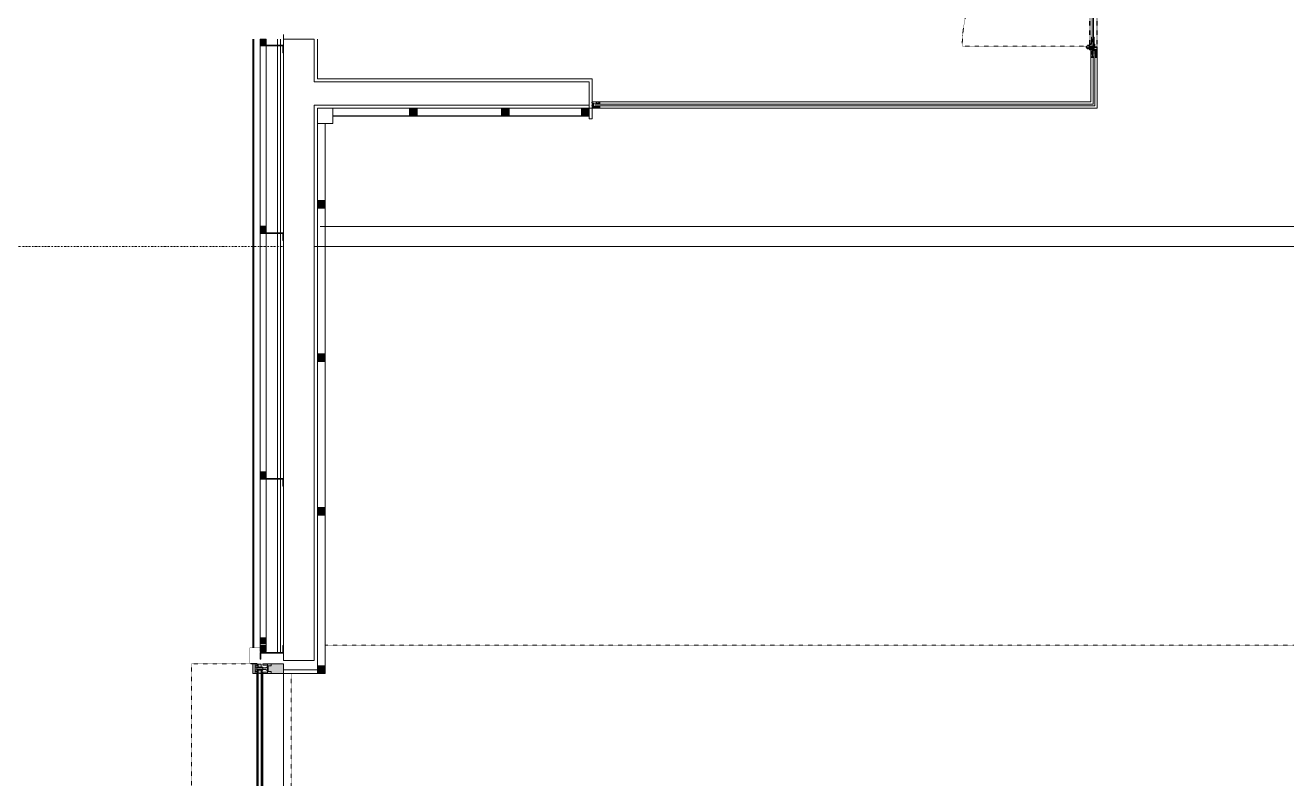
# Model space of a CAD drawing. Extents: x -2749 to 11890, y 0 to 8245.
# Drawn here: x 1597 to 2418, y 2234 to 2725 of the extents above; entities that cross this region are included whole.
import ezdxf

# ---------------------------------------------------------------- set-up
doc = ezdxf.new("R2010")
doc.units = 0
doc.header["$MEASUREMENT"] = 0
doc.linetypes.add('DASHDOT', pattern=[1, 0.5, -0.25, 0, -0.25])
doc.linetypes.add('DOT2', pattern=[0.125, 0, -0.125])
doc.layers.get('0').update_dxf_attribs({"color": 9, "lineweight": 9})
for name, color, linetype, lineweight in [('00', 9, 'Continuous', 9), ('03S', 255, 'Continuous', 9), ('06C', 9, 'Continuous', 9), ('06D', 9, 'Continuous', 9), ('07K', 8, 'Continuous', 9), ('10', 9, 'Continuous', 9), ('11', 9, 'Continuous', 9), ('14', 9, 'Continuous', 9), ('15', 9, 'Continuous', 9), ('20', 9, 'DOT2', 9), ('24', 9, 'DASHDOT', 9), ('33', 9, 'BATTING', 9)]:
    doc.layers.add(name, color=color, linetype=linetype, lineweight=lineweight)
doc.linetypes.add('BATTING', pattern='A,0.0001,-0.1,[134,ltypeshp.shx,S=0.1,R=0,X=-0.1,Y=0],-0.2,[134,ltypeshp.shx,S=0.1,R=180,X=0.1,Y=0],-0.1', length=0.4001)
pattern_1 = [(45, (2570.65514, 4846.53629), (0.0883883476, -0.0883883476), []), (315, (2570.65514, 4846.53629), (-0.0883883476, -0.0883883476), [])]
pattern_2 = [(225, (-443.83561, -5283.68798), (-0.0883883476, 0.0883883476), []), (135, (-443.83561, -5283.68798), (0.0883883476, 0.0883883476), [])]

# ---------------------------------------------------------------- blocks, each defined once
blk = doc.blocks.new('p-dog-profil_kapali')
at = {"layer": '03S'}
h = blk.add_hatch(color=256, dxfattribs=at)
h.dxf.hatch_style = 1
h.paths.add_polyline_path([(-3.25, 0), (3.25, 0), (3.25, -13.5), (2.25, -13.5), (2.25, -10.5), (1.5, -10.5), (0.5, -11.5), (0.5, -13.5), (1, -13.5), (1, -14.5), (3, -14.5), (3, -16.5), (1, -16.5), (1, -18.5), (1.75, -18.5), (1.75, -17.5), (3.25, -17.5), (3.25, -20), (-3.25, -20), (-3.25, -17.5), (-1.75, -17.5), (-1.75, -18.5), (-1, -18.5), (-1, -16.5), (-3, -16.5), (-3, -14.5), (-1, -14.5), (-1, -13.5), (-0.5, -13.5), (-0.5, -11.5), (-1.5, -10.5), (-2.25, -10.5), (-2.25, -13.5), (-3.25, -13.5)])
for p in [(3, -15.17), (3, -15.83)]:
    blk.add_point(p)
at = {"layer": '10'}
for points in [[(3.25, -10.5), (-3.25, -10.5), (-3.25, 0), (3.25, 0)], [(-1, -13.5), (1, -13.5), (1, -18.5), (-1, -18.5)], [(3.25, -20), (-3.25, -20), (-3.25, -18.5), (3.25, -18.5)]]:
    blk.add_lwpolyline(points, close=True, dxfattribs=at)
for points in [[(-3.25, -8), (-3.25, -8), (-1.75, -8), (-1.75, -10.5)], [(3.25, -8), (3.25, -8), (1.75, -8), (1.75, -10.5)], [(-3.25, -10.5), (-2.25, -10.5), (-2.25, -13.5), (-3.25, -13.5)], [(-3.25, -10.5), (-3.25, -10.5), (3.25, -10.5)], [(-3.25, -13.5), (-3.25, -10.5)], [(-1, -14.5), (-1, -14.5), (-3, -14.5), (-3, -16.5), (-1, -16.5)], [(1.75, -10), (-1.75, -10)], [(-0.5, -17.5), (-0.5, -17.5), (-0.5, -11.5), (-1.5, -10.5), (-1.5, -10.5)], [(1.5, -10.5), (1.5, -10.5), (0.5, -11.5), (0.5, -17.5)], [(1, -14.5), (1, -14.5), (3, -14.5), (3, -16.5), (1, -16.5)], [(3.25, -10.5), (2.25, -10.5), (2.25, -13.5), (3.25, -13.5), (3.25, -10.5)], [(-3.25, -18.5), (-3.25, -17.5), (-1.75, -17.5), (-1.75, -18.5)], [(1, -18.5), (1, -17.5), (-1, -17.5), (-1, -18.5)], [(1.75, -18.5), (1.75, -17.5), (3.25, -17.5), (3.25, -18.5)]]:
    blk.add_lwpolyline(points, dxfattribs=at)
blk = doc.blocks.new('p-cph_cam_dyn1806')
at = {"layer": '06C'}
blk.add_lwpolyline([(-119.75, 0), (1777, 0)], dxfattribs=at)
at = {"layer": '15'}
for points in [[(-122, -14), (1791.5, -14)], [(-120, -14.5), (1791.5, -14.5)], [(-119.75, -13.5), (1791.5, -13.5)], [(-122, -17), (1794, -17)], [(-120, -16.5), (1793.5, -16.5)], [(-119.75, -17.5), (1794.5, -17.5)]]:
    blk.add_lwpolyline(points, dxfattribs=at)
blk.add_blockref('p-dog-profil_kapali', (-123, 0))
blk = doc.blocks.new('p-s-profil')
at = {"layer": '10'}
blk.add_lwpolyline([(9, 15.3), (4.6, 15.3), (4.6, 0.4), (0, 0.4), (0, 0), (5, 0), (5, 14.9), (9, 14.9), (9, 15.3)], dxfattribs=at)
blk.add_lwpolyline([(9, 15.3), (4.6, 15.3), (4.6, 0.4), (0, 0.4), (0, 0), (5, 0), (5, 14.9), (9, 14.9), (9, 15.3)], dxfattribs=at)
blk = doc.blocks.new('p-kutu_profil_40x40')
h = blk.add_hatch(color=256)
h.dxf.hatch_style = 1
h.paths.add_polyline_path([(0, 0), (4, 0), (4, 4), (0, 4)])
h = blk.add_hatch(color=255)
h.dxf.hatch_style = 1
h.paths.add_polyline_path([(0, 0), (4, 0), (4, 4), (0, 4)])
blk.add_lwpolyline([(0, 0), (4, 0), (4, 4), (0, 4)], close=True)
at = {"layer": '10'}
for points in [[(0, 4), (4, 4), (4, 0), (0, 0)], [(0, 4), (4, 4), (4, 0), (0, 0)], [(0, 0), (4, 0), (4, 4), (0, 4)], [(0.3, 3.7), (3.7, 3.7), (3.7, 0.3), (0.3, 0.3)], [(0.3, 3.7), (3.7, 3.7), (3.7, 0.3), (0.3, 0.3)]]:
    blk.add_lwpolyline(points, close=True, dxfattribs=at)
blk = doc.blocks.new('prf-10x10')
h = blk.add_hatch(color=255)
h.dxf.hatch_style = 1
h.paths.add_polyline_path([(-5, -5), (5, -5), (5, 5), (-5, 5)])
at = {"layer": '10'}
blk.add_lwpolyline([(-5, -5), (5, -5), (5, 5), (-5, 5)], close=True, dxfattribs=at)
blk = doc.blocks.new('g-kapı kolu-p')
for points in [[(-5, 0.5), (5, 0.5), (5, 1.5), (-5, 1.5)], [(-2.65, 1.5), (2.65, 1.5), (2.65, 2.41), (-2.65, 2.41)], [(-5, -1.5), (5, -1.5), (5, -0.5), (-5, -0.5)], [(-2.65, -1.5), (2.65, -1.5), (2.65, -2.41), (-2.65, -2.41)]]:
    blk.add_lwpolyline(points, close=True)
for points in [[(11.85, 8.21), (-0.95, 8.21), (-0.95, 2.41), (0.95, 2.41), (0.95, 6.31), (11.85, 6.31), (11.85, 8.21)], [(11.85, -8.21), (-0.95, -8.21), (-0.95, -2.41), (0.95, -2.41), (0.95, -6.31), (11.85, -6.31), (11.85, -8.21)]]:
    blk.add_lwpolyline(points)
blk = doc.blocks.new('k-cambölme-kapı-p')
at = {"layer": '10'}
h = blk.add_hatch(dxfattribs=at)
h.set_pattern_fill('NET', color=256, angle=135, style=0)
h.set_pattern_definition([(135, (3753.7029, 560.85184), (-0.0883883476, -0.0883883476), []), (225, (3753.7029, 560.85184), (0.0883883476, -0.0883883476), [])])
h.paths.add_polyline_path([(2.08, -0.06), (2.08, 0.02), (2.07, 0.04), (2.05, 0.07), (2.01, 0.09), (1.98, 0.1), (1.97, 0.1), (1.97, -0.29), (1.94, -0.29), (1.94, -0.43), (1.88, -0.49), (1.67, -0.49), (1.82, -0.29), (1.73, -0.29), (1.53, -0.5), (1.44, -0.5), (1.62, -0.32), (1.62, -0.29), (1.51, -0.29), (1.34, -0.42), (1.32, -0.44), (1.3, -0.48), (1.29, -0.51), (1.26, -0.57), (1.26, -0.31), (1.32, -0.29), (1.23, -0.29), (1.23, -0.53), (1.23, -0.59), (1.24, -0.62), (1.26, -0.64), (3.47, -0.64), (3.47, -0.58), (3.38, -0.35), (3.38, -0.3), (3.42, -0.25), (3.42, -0.2), (3.38, -0.16), (2.73, -0.16), (2.74, -0.2), (2.91, -0.2, -1), (2.91, -0.25)])
h.paths.add_polyline_path([(2.05, -0.18), (2.05, -0.21), (2.08, -0.23), (2.11, -0.24), (2.15, -0.25), (2.95, -0.27), (2.92, -0.29), (2.55, -0.29), (2.54, -0.31), (2.52, -0.33), (2.5, -0.34), (2.48, -0.34), (2.46, -0.34), (2.44, -0.32), (2.42, -0.3), (2.08, -0.3), (1.99, -0.11), (1.99, -0.07), (2.05, -0.07)], flags=16)
h.paths.add_polyline_path([(2.41, -0.34), (2.51, -0.5), (2.08, -0.5), (2.08, -0.34)], flags=16)
h.paths.add_polyline_path([(2.55, -0.33), (2.89, -0.33), (2.94, -0.33), (3.28, -0.34, 0.166992), (3.34, -0.55), (2.72, -0.55), (2.55, -0.36)], flags=16)
h.paths.add_polyline_path([(3.02, -0.22), (3.02, -0.2), (3.33, -0.2, 0.10606), (3.29, -0.33), (3.01, -0.27)], flags=16)
h = blk.add_hatch(dxfattribs=at)
h.set_pattern_fill('NET', color=256, angle=135, style=0)
h.set_pattern_definition([(45, (474.94443, 2280.71206), (0.0883883476, -0.0883883476), []), (315, (474.94443, 2280.71206), (-0.0883883476, -0.0883883476), [])])
h.paths.add_polyline_path([(87.27, -0.16), (87.26, -0.2), (87.09, -0.2, 1), (87.09, -0.25), (87.92, -0.25), (87.92, -0.01), (87.93, 0.03), (87.96, 0.05), (88, 0.07), (88.03, 0.07), (88.03, -0.29), (88.06, -0.29), (88.06, -0.43), (88.12, -0.49), (88.33, -0.49), (88.18, -0.29), (88.27, -0.29), (88.47, -0.5), (88.56, -0.5), (88.38, -0.32), (88.38, -0.29), (88.49, -0.29), (88.66, -0.42), (88.68, -0.44), (88.7, -0.48), (88.71, -0.51), (88.74, -0.57), (88.74, -0.31), (88.68, -0.29), (88.77, -0.29), (88.77, -0.53), (88.77, -0.59), (88.76, -0.62), (88.74, -0.64), (86.53, -0.64), (86.53, -0.58), (86.62, -0.35), (86.62, -0.3), (86.58, -0.25), (86.58, -0.2), (86.62, -0.16)])
h.paths.add_polyline_path([(87.28, -0.55), (87.45, -0.36), (87.45, -0.33), (87.11, -0.33), (87.06, -0.33), (87.03, -0.31), (86.99, -0.27), (86.98, -0.22), (86.98, -0.2), (86.67, -0.2, -0.292264), (86.66, -0.55)], flags=16)
h.paths.add_polyline_path([(87.48, -0.51), (87.59, -0.51), (87.53, -0.43)], flags=16)
h.paths.add_polyline_path([(87.56, -0.4), (87.69, -0.5), (87.92, -0.5), (87.92, -0.34), (87.59, -0.34)], flags=16)
h.paths.add_polyline_path([(87.62, -0.53), (87.71, -0.62), (87.71, -0.53)], flags=16)
for points in [[(1.97, -0.29), (1.97, 2.13), (2.05, 2.13), (2.05, 2.28, 0.414214), (1.89, 2.44), (0.08, 2.44, 0.414214), (0, 2.36), (0, -2.36, 0.414214), (0.08, -2.44), (2.05, -2.44), (2.05, -2.25), (2.05, -2.23), (2.05, -2.23), (2.05, -2.23), (2.05, -2.23), (2.05, -2.23), (2.05, -0.89)], [(88.03, -0.29), (88.03, 2.13), (87.95, 2.13), (87.95, 2.28, -0.414214), (88.11, 2.44), (89.92, 2.44, -0.414214), (90, 2.36), (90, -2.36, -0.414214), (89.92, -2.44), (87.95, -2.44), (87.95, -2.25), (87.95, -2.23), (87.95, -2.23), (87.95, -2.23), (87.95, -2.23), (87.95, -2.23), (87.95, -0.89)], [(1.51, -0.29), (1.34, -0.42), (1.32, -0.44), (1.3, -0.48), (1.29, -0.51), (1.26, -0.57), (1.26, -0.31), (1.32, -0.29), (1.23, -0.29), (1.23, -0.53), (1.23, -0.59), (1.24, -0.62), (1.26, -0.64), (3.47, -0.64), (3.47, -0.58), (3.38, -0.35), (3.38, -0.3), (3.42, -0.25), (3.42, -0.2), (3.38, -0.16), (2.73, -0.16), (2.74, -0.2), (2.91, -0.2, -1), (2.91, -0.25, -1)], [(88.49, -0.29), (88.66, -0.42), (88.68, -0.44), (88.7, -0.48), (88.71, -0.51), (88.74, -0.57), (88.74, -0.31), (88.68, -0.29), (88.77, -0.29), (88.77, -0.53), (88.77, -0.59), (88.76, -0.62), (88.74, -0.64), (86.53, -0.64), (86.53, -0.58), (86.62, -0.35), (86.62, -0.3), (86.58, -0.25), (86.58, -0.2), (86.62, -0.16), (87.27, -0.16), (87.26, -0.2), (87.09, -0.2, 1), (87.09, -0.25, 1)], [(86.66, -0.55), (87.28, -0.55), (87.45, -0.36), (87.45, -0.33), (87.11, -0.33), (87.06, -0.33), (87.03, -0.31), (86.99, -0.27), (86.98, -0.22), (86.98, -0.2), (86.67, -0.2, 1)]]:
    blk.add_lwpolyline(points, format="xyb", dxfattribs=at)
for points in [[(1.82, 2.27), (0.16, 2.27), (0.16, 2.03), (0.38, 2.03), (0.38, 1.92), (0.22, 1.92), (0.22, 1.16), (0.35, 1.16), (0.35, -0.41), (0.22, -0.41), (0.22, -1.23), (0.36, -1.23), (0.36, -1.38), (0.16, -1.38), (0.16, -2.24), (1.82, -2.24), (1.82, -1.72), (1.62, -1.72), (1.62, -1.58), (1.82, -1.58), (1.82, -1.37), (1.61, -1.37), (1.61, -1.24), (1.74, -1.24), (1.74, -0.85), (1.06, -0.85), (1.06, -0.13), (1.5, -0.13), (1.5, 1.92), (1.57, 2.03), (1.82, 2.03), (1.82, 2.27)], [(0.69, 3.63), (0.69, 2.44)], [(0.69, 2.27), (0.69, -0.24), (1.06, -0.24)], [(1.06, 2.44), (1.06, 2.86)], [(1.06, -0.13), (1.06, 2.27)], [(1.5, 1.92), (1.06, 1.92)], [(1.17, 1.92), (1.17, -0.13)], [(2.91, -0.25), (2.08, -0.06), (2.08, 0.02), (2.07, 0.04), (2.05, 0.07), (2.01, 0.09), (1.98, 0.1), (1.97, 0.1)], [(3.84, 0.88), (2.63, 3.22)], [(4.07, 1.27), (2.67, 3.99)], [(8.14, 0.88), (8.14, 1.27), (4.07, 1.27)], [(5.3, 0.88), (5.3, -0.16)], [(5.5, 1.27), (5.77, 0.97), (5.77, 0.88)], [(5.59, 0.88), (5.59, -0.16)], [(6.76, 1.27), (6.49, 0.97), (6.49, 0.88)], [(6.67, 0.88), (6.67, -0.16)], [(6.96, 0.88), (6.96, -0.16)], [(87.09, -0.25), (87.92, -0.25), (87.92, -0.01), (87.93, 0.03), (87.96, 0.05), (88, 0.07), (88.03, 0.07)], [(88.18, 2.27), (89.84, 2.27), (89.84, 2.03), (89.62, 2.03), (89.62, 1.92), (89.78, 1.92), (89.78, 1.16), (89.65, 1.16), (89.65, -0.41), (89.78, -0.41), (89.78, -1.23), (89.64, -1.23), (89.64, -1.38), (89.84, -1.38), (89.84, -2.24), (88.18, -2.24), (88.18, -1.72), (88.38, -1.72), (88.38, -1.58), (88.18, -1.58), (88.18, -1.37), (88.39, -1.37), (88.39, -1.24), (88.26, -1.24), (88.26, -0.85), (88.94, -0.85), (88.94, -0.13), (88.5, -0.13), (88.5, 1.92), (88.43, 2.03), (88.18, 2.03), (88.18, 2.27)], [(2.05, -0.89), (3.59, -0.89), (3.59, -0.64), (1.23, -0.64), (1.23, -0.29), (1.97, -0.29)], [(1.62, -0.29), (1.62, -0.32), (1.44, -0.5), (1.53, -0.5), (1.73, -0.29)], [(1.82, -0.29), (1.67, -0.49), (1.88, -0.49), (1.94, -0.43), (1.94, -0.29)], [(3.34, -0.55), (2.72, -0.55), (2.55, -0.36), (2.55, -0.33), (2.89, -0.33), (2.94, -0.33)], [(3.28, -0.34), (3.28, -0.34), (2.94, -0.33)], [(3.01, -0.27), (3.02, -0.22), (3.02, -0.2), (3.33, -0.2)], [(3.01, -0.27), (3.29, -0.33), (3.29, -0.33)], [(4.06, -0.16), (4.06, -0.55), (8.14, -0.55)], [(8.14, -0.55), (8.14, -0.16)], [(87.95, -0.89), (86.41, -0.89), (86.41, -0.64), (88.77, -0.64), (88.77, -0.29), (88.03, -0.29)], [(87.59, -0.51), (87.53, -0.43), (87.48, -0.51), (87.59, -0.51)], [(88.18, -0.29), (88.33, -0.49), (88.12, -0.49), (88.06, -0.43), (88.06, -0.29)], [(88.38, -0.29), (88.38, -0.32), (88.56, -0.5), (88.47, -0.5), (88.27, -0.29)]]:
    blk.add_lwpolyline(points, dxfattribs=at)
at = {"layer": '10', "linetype": 'DASHDOT', "ltscale": 0.05}
for points in [[(3.22, 3.63), (0.2, 3.63)], [(1.71, 2.14), (1.71, 4.9)], [(6.13, 1.44), (6.13, -0.55)]]:
    blk.add_lwpolyline(points, dxfattribs=at)
at = {"layer": '10'}
for points in [[(1.99, -0.07), (2.05, -0.07), (2.05, -0.18), (2.05, -0.21), (2.08, -0.23), (2.11, -0.24), (2.15, -0.25), (2.95, -0.27), (2.92, -0.29), (2.55, -0.29), (2.54, -0.31), (2.52, -0.33), (2.5, -0.34), (2.48, -0.34), (2.46, -0.34), (2.44, -0.32), (2.42, -0.3), (2.08, -0.3), (1.99, -0.11)], [(2.08, -0.5), (2.08, -0.34), (2.41, -0.34), (2.51, -0.5), (2.51, -0.5)], [(87.92, -0.5), (87.92, -0.34), (87.59, -0.34), (87.56, -0.4), (87.69, -0.5)], [(87.62, -0.53), (87.71, -0.53), (87.71, -0.62)]]:
    blk.add_lwpolyline(points, close=True, dxfattribs=at)
blk.add_circle((1.71, 3.65), 1.02, dxfattribs=at)
for centre, start, end in [((3.6, -0.37), 176.14303, 214.06492), ((3.6, -0.37), 148.89788, 173.11441), ((86.4, -0.37), 325.93508, 31.10212)]:
    blk.add_arc(centre, 0.322, start, end, dxfattribs=at)
at = {"layer": '15', "linetype": 'DOT2'}
blk.add_lwpolyline([(2.48, 0.36), (2.48, 85.36)], dxfattribs=at)
at = {"layer": '15'}
blk.add_lwpolyline([(2.58, 0.88), (87.42, 0.88), (87.52, 0.78), (87.52, -0.05), (87.42, -0.16), (2.58, -0.16), (2.58, -0.16), (2.48, -0.05), (2.48, 0.78), (2.58, 0.88)], dxfattribs=at)
at = {"layer": '15', "linetype": 'DOT2'}
blk.add_arc((2.48, 0.36), 85.04, 0, 90, dxfattribs=at)
at = {"layer": '20'}
for p, q in [((87.95, 2.43), (2.05, 2.43)), ((87.95, 2.13), (2.05, 2.13)), ((87.95, -2.23), (2.05, -2.23)), ((87.95, -2.44), (2.05, -2.44))]:
    blk.add_line(p, q, dxfattribs=at)
at = {"layer": '06C', "xscale": -1}
blk.add_blockref('g-kapı kolu-p', (79.64, 0.38), dxfattribs=at)
blk = doc.blocks.new('AKS')
at = {"layer": '24', "ltscale": 2}
blk.add_lwpolyline([(1062.53, 2565.87), (1745.06, 2565.87)], dxfattribs=at)

msp = doc.modelspace()

# ---------------------------------------------------------------- hatches: boundary and pattern name
at = {"layer": '10'}
h = msp.add_hatch(dxfattribs=at)
h.set_pattern_fill('NET', color=256, angle=315, style=0)
h.set_pattern_definition(pattern_2)
h.paths.add_polyline_path([(2292.07, 2704.39), (2292.07, 2704.33), (2291.96, 2704.3), (2291.91, 2704.3), (2291.91, 2704.32), (2291.79, 2704.32), (2291.79, 2704.03), (2291.91, 2704.03), (2291.91, 2704.07), (2292.07, 2704.02), (2292.06, 2703.94), (2292.43, 2703.76), (2292.43, 2703.87), (2292.39, 2703.87), (2292.2, 2704.03, 0.2599), (2292.43, 2704.11), (2292.43, 2704.36, 0.382682)])
h.paths.add_polyline_path([(2292.19, 2704.15), (2292.19, 2704.34, -2.16717)], flags=16)
h = msp.add_hatch(dxfattribs=at)
h.set_pattern_fill('NET', color=256, angle=315, style=0)
h.set_pattern_definition([(225, (-468.61521, -5289.45106), (-0.0883883476, 0.0883883476), []), (135, (-468.61521, -5289.45106), (0.0883883476, 0.0883883476), [])])
h.paths.add_polyline_path([(2291.86, 2709.01), (2292.93, 2709.01), (2292.93, 2708.83), (2291.86, 2708.83)])
h = msp.add_hatch(dxfattribs=at)
h.set_pattern_fill('NET', color=256, angle=315, style=0)
h.set_pattern_definition([(225, (-447.56281, -5291.9071), (-0.0883883476, 0.0883883476), []), (135, (-447.56281, -5291.9071), (0.0883883476, 0.0883883476), [])])
h.paths.add_polyline_path([(2292.12, 2705.56), (2292.43, 2705.56), (2292.43, 2704.52), (2292.12, 2704.52)])
h = msp.add_hatch(dxfattribs=at)
h.set_pattern_fill('NET', color=256, angle=315, style=0)
h.set_pattern_definition([(225, (-447.56281, -5285.39796), (-0.0883883476, 0.0883883476), []), (135, (-447.56281, -5285.39796), (0.0883883476, 0.0883883476), [])])
h.paths.add_polyline_path([(2293.47, 2705.56), (2293.76, 2705.56), (2293.76, 2704.52), (2293.47, 2704.52)])
h = msp.add_hatch(dxfattribs=at)
h.set_pattern_fill('NET', color=256, angle=315, style=0)
h.set_pattern_definition(pattern_2)
h.paths.add_polyline_path([(2293.83, 2704.39), (2293.83, 2704.33), (2293.94, 2704.3), (2293.99, 2704.3), (2293.99, 2704.32), (2294.11, 2704.32), (2294.11, 2704.03), (2293.99, 2704.03), (2293.99, 2704.07), (2293.83, 2704.02), (2293.84, 2703.94), (2293.47, 2703.76), (2293.47, 2703.87), (2293.51, 2703.87), (2293.71, 2704.03, -0.2599), (2293.47, 2704.11), (2293.47, 2704.36, -0.382682)])
h.paths.add_polyline_path([(2293.71, 2704.15), (2293.71, 2704.34, 2.16717)], flags=16)
h = msp.add_hatch(dxfattribs=at)
h.set_pattern_fill('NET', color=256, angle=495, style=0)
h.set_pattern_definition([(45, (2574.38233, 4854.75541), (0.0883883476, -0.0883883476), []), (315, (2574.38233, 4854.75541), (-0.0883883476, -0.0883883476), [])])
h.paths.add_polyline_path([(1969.38, 2673.78), (1969.38, 2673.47), (1970.42, 2673.47), (1970.42, 2673.78)])
h = msp.add_hatch(dxfattribs=at)
h.set_pattern_fill('NET', color=256, angle=495, style=0)
h.set_pattern_definition([(45, (2574.38233, 4848.24627), (0.0883883476, -0.0883883476), []), (315, (2574.38233, 4848.24627), (-0.0883883476, -0.0883883476), [])])
h.paths.add_polyline_path([(1969.38, 2672.43), (1969.38, 2672.14), (1970.42, 2672.14), (1970.42, 2672.43)])
h = msp.add_hatch(dxfattribs=at)
h.set_pattern_fill('NET', color=256, angle=495, style=0)
h.set_pattern_definition(pattern_1)
h.paths.add_polyline_path([(1970.55, 2673.83), (1970.61, 2673.83), (1970.65, 2673.94), (1970.65, 2673.98), (1970.62, 2673.98), (1970.62, 2674.11), (1970.91, 2674.11), (1970.91, 2673.98), (1970.88, 2673.98), (1970.92, 2673.83), (1971.01, 2673.84), (1971.18, 2673.47), (1971.07, 2673.47), (1971.07, 2673.51), (1970.91, 2673.7, -0.2599), (1970.83, 2673.47), (1970.59, 2673.47, -0.382682)])
h.paths.add_polyline_path([(1970.79, 2673.71), (1970.6, 2673.71, 2.16717)], flags=16)
h = msp.add_hatch(dxfattribs=at)
h.set_pattern_fill('NET', color=256, angle=495, style=0)
h.set_pattern_definition(pattern_1)
h.paths.add_polyline_path([(1970.55, 2672.06), (1970.61, 2672.06), (1970.65, 2671.96), (1970.65, 2671.91), (1970.62, 2671.91), (1970.62, 2671.79), (1970.91, 2671.79), (1970.91, 2671.91), (1970.88, 2671.91), (1970.92, 2672.06), (1971.01, 2672.05), (1971.18, 2672.43), (1971.07, 2672.43), (1971.07, 2672.38), (1970.91, 2672.19, 0.2599), (1970.83, 2672.43), (1970.59, 2672.43, 0.382682)])
h.paths.add_polyline_path([(1970.79, 2672.19), (1970.6, 2672.19, -2.16717)], flags=16)

# ---------------------------------------------------------------- linework, layer by layer
at = {"layer": '00'}
msp.add_lwpolyline([(1785.06, 2687.95), (1964.04, 2687.95), (1964.04, 2672.95), (1785.06, 2672.95), (1785.06, 2311.12), (1765.06, 2311.12), (1765.06, 2715.87), (1785.06, 2715.87), (1785.06, 2687.95)], close=True, dxfattribs=at)
at = {"layer": '06D'}
for p, q in [((2290.95, 2703.94), (2290.95, 2674.95)), ((2294.95, 2703.94), (2294.95, 2670.95)), ((2294.95, 2670.95), (1971, 2670.95)), ((2290.95, 2674.95), (1971.02, 2674.95))]:
    msp.add_line(p, q, dxfattribs=at)
for points in [[(1749.76, 2317.02), (1749.76, 2715.87)], [(1753.76, 2317.02), (1753.76, 2715.87)], [(1761.06, 2316.42), (1761.06, 2715.87)], [(1765.06, 2316.02), (1765.06, 2718.79)]]:
    msp.add_lwpolyline(points, dxfattribs=at)
at = {"layer": '10'}
for points in [[(1745.06, 2319.53), (1745.06, 2715.87)], [(1745.76, 2319.53), (1745.76, 2715.87)], [(2291.38, 2706.18), (2291.38, 2706.34), (2291.15, 2706.34), (2291.15, 2704.14), (2291.38, 2704.14), (2291.38, 2704.44), (2291.92, 2704.44), (2291.92, 2706.34)], [(2291.79, 2704.3), (2291.79, 2704.03)], [(2291.86, 2708.83), (2291.86, 2709.01), (2292.93, 2709.01)], [(2292.07, 2703.93), (2292.43, 2703.76)], [(2292.12, 2706.93), (2293.76, 2706.93)], [(2292.45, 2705.56), (2292.12, 2705.56)], [(2292.12, 2704.52), (2292.12, 2704.52), (2292.45, 2704.52)], [(2292.2, 2704.03), (2292.39, 2703.87), (2292.43, 2703.87)], [(2292.93, 2708.83), (2292.93, 2709.01)], [(2293.45, 2705.56), (2293.76, 2705.56)], [(2294.05, 2704.49), (2294.05, 2704.52), (2293.45, 2704.52)], [(2293.71, 2704.03), (2293.51, 2703.87), (2293.47, 2703.87)], [(2293.84, 2703.94), (2293.47, 2703.76)], [(2294.79, 2704.09), (2294.34, 2704.09), (2294.34, 2704.41), (2294.05, 2704.41), (2294.05, 2704.49), (2293.83, 2704.39), (2293.83, 2704.33), (2293.94, 2704.3), (2293.99, 2704.3), (2293.99, 2704.32), (2294.24, 2704.32), (2294.24, 2704.03), (2293.99, 2704.03), (2293.99, 2704.07), (2293.83, 2704.02), (2293.84, 2703.94), (2294.95, 2703.94), (2294.95, 2708.9)], [(2294.11, 2704.32), (2294.11, 2704.03)], [(1787.06, 2670.95), (1797.06, 2670.95), (1797.06, 2660.95), (1787.06, 2660.95)], [(1966.04, 2670.95), (1966.04, 2663.95), (1964.04, 2663.95), (1964.04, 2672.95)], [(1970.85, 2671.11), (1970.85, 2671.55), (1970.54, 2671.55), (1970.54, 2671.84), (1970.45, 2671.84), (1970.55, 2672.06), (1970.61, 2672.06), (1970.65, 2671.96), (1970.65, 2671.91), (1970.62, 2671.91), (1970.62, 2671.66), (1970.91, 2671.66), (1970.91, 2671.91), (1970.88, 2671.91), (1970.92, 2672.06), (1971.01, 2672.05), (1971, 2670.95), (1966.04, 2670.95)], [(1966.04, 2665.75), (1966.04, 2670.95)], [(1968.76, 2674.52), (1968.6, 2674.52), (1968.6, 2674.75), (1970.8, 2674.75), (1970.8, 2674.52), (1970.5, 2674.52), (1970.5, 2673.98), (1968.6, 2673.98)], [(1969.38, 2673.45), (1969.38, 2673.78)], [(1969.38, 2672.45), (1969.38, 2672.14)], [(1970.42, 2673.78), (1970.42, 2673.78), (1970.42, 2673.45)], [(1970.45, 2671.84), (1970.42, 2671.84), (1970.42, 2672.45)], [(1970.62, 2671.79), (1970.91, 2671.79)], [(1970.64, 2674.11), (1970.91, 2674.11)], [(1970.91, 2673.7), (1971.07, 2673.51), (1971.07, 2673.47)], [(1970.91, 2672.19), (1971.07, 2672.38), (1971.07, 2672.43)], [(1971.01, 2672.05), (1971.18, 2672.43)], [(1971.02, 2673.83), (1971.18, 2673.47)], [(1964.04, 2665.95), (1797.06, 2665.95)], [(1964.04, 2665.75), (1797.06, 2665.75)], [(1765.06, 2302.82), (1792.06, 2302.82), (1792.06, 2660.95)], [(1765.06, 2302.62), (1792.26, 2302.62), (1792.26, 2660.95)]]:
    msp.add_lwpolyline(points, dxfattribs=at)
for points in [[(2293.93, 2708.83), (2293.4, 2708.83), (2293.4, 2709.01), (2293.27, 2709.01), (2293.27, 2708.83), (2291.62, 2708.83), (2291.62, 2709.01), (2291.19, 2709.01), (2291.19, 2708.89), (2290.95, 2708.89), (2290.95, 2703.93), (2292.07, 2703.93), (2292.07, 2704.03), (2291.89, 2704.07), (2291.89, 2704.02), (2291.52, 2704.02), (2291.52, 2704.3), (2292.07, 2704.3), (2292.07, 2704.45), (2292.12, 2704.49), (2292.12, 2707.74), (2292.41, 2707.81), (2292.41, 2708.11), (2291.81, 2708.11), (2291.81, 2708.43), (2293.93, 2708.43)], [(2291.97, 2706.98), (2291.97, 2707.66), (2291.27, 2707.66), (2291.23, 2707.73), (2291.15, 2707.73), (2291.15, 2706.93), (2291.29, 2706.93), (2291.34, 2706.98)], [(1966.11, 2671.97), (1966.11, 2672.5), (1965.93, 2672.5), (1965.93, 2672.63), (1966.11, 2672.63), (1966.11, 2674.28), (1965.93, 2674.28), (1965.93, 2674.71), (1966.05, 2674.71), (1966.05, 2674.95), (1971.02, 2674.95), (1971.02, 2673.83), (1970.92, 2673.83), (1970.87, 2674.01), (1970.92, 2674.01), (1970.92, 2674.38), (1970.64, 2674.38), (1970.64, 2673.83), (1970.49, 2673.83), (1970.45, 2673.78), (1967.21, 2673.78), (1967.14, 2673.49), (1966.83, 2673.49), (1966.83, 2674.09), (1966.51, 2674.09), (1966.51, 2671.97)]]:
    msp.add_lwpolyline(points, close=True, dxfattribs=at)
for points in [[(2291.92, 2706.34), (2291.51, 2706.34), (2291.51, 2706.18, -1), (2291.38, 2706.18, 1)], [(2292.19, 2704.34), (2292.19, 2704.15, 1)], [(2293.76, 2704.52), (2293.76, 2707.78, 0.414214), (2293.43, 2708.11), (2292.41, 2708.11)], [(2293.71, 2704.34), (2293.71, 2704.15, -1)], [(2294.05, 2704.41), (2294.63, 2704.52, 0.833203), (2294.63, 2704.84, 0.447088)], [(2294.63, 2704.84), (2294.18, 2704.84, -0.414214), (2294.07, 2704.94), (2294.07, 2708.19), (2294.8, 2708.19)], [(2294.95, 2708.9), (2294.8, 2708.9), (2294.8, 2708.56), (2294.33, 2708.56, 1), (2294.33, 2708.36)], [(2294.33, 2708.36, 0.305404), (2294.45, 2708.44, 5.773092)], [(2294.45, 2708.44), (2294.8, 2708.44), (2294.8, 2704.13), (2294.84, 2704.13, -0.561743), (2294.84, 2704.04, -0.595966), (2294.79, 2704.09, 2.204878)], [(1966.5, 2671.45), (1966.5, 2671.09), (1970.82, 2671.09), (1970.82, 2671.06, 0.561743), (1970.9, 2671.05, 0.595966), (1970.85, 2671.11, -2.204878)], [(1970.11, 2671.27), (1970.11, 2671.72, 0.414214), (1970, 2671.82), (1966.75, 2671.82), (1966.75, 2671.09)], [(1970.42, 2672.14), (1967.16, 2672.14, -0.414214), (1966.83, 2672.46), (1966.83, 2673.49)], [(1968.6, 2673.98), (1968.6, 2674.39), (1968.76, 2674.39, 1), (1968.76, 2674.52, -1)], [(1970.54, 2671.84), (1970.42, 2671.27, -0.833203), (1970.11, 2671.27, -0.447088)], [(1970.6, 2673.71), (1970.79, 2673.71, -1)], [(1970.6, 2672.19), (1970.79, 2672.19, 1)]]:
    msp.add_lwpolyline(points, format="xyb", dxfattribs=at)
at = {"layer": '10', "const_width": 0.2}
msp.add_lwpolyline([(1748.08, 2307.17), (1748.08, 2309.53), (1745.06, 2309.53), (1743.06, 2309.53), (1743.06, 2319.53), (1749.76, 2319.53), (1749.76, 2324.02)], dxfattribs=at)
at = {"layer": '10'}
for centre, radius, start, end in [((2292.23, 2704.17), 0.273, 35.97376, 126.42893), ((2292.27, 2704.24), 0.125, 229.54015, 130.45985), ((2292.25, 2704.28), 0.253, 258.66756, 324.12581), ((2293.67, 2704.17), 0.273, 53.57107, 144.02624), ((2293.66, 2704.28), 0.253, 215.87419, 281.33244), ((2293.63, 2704.24), 0.125, 49.54015, 310.45985), ((1970.77, 2673.67), 0.273, 143.57107, 234.02624), ((1970.77, 2672.23), 0.273, 125.97376, 216.42893), ((1970.7, 2673.63), 0.125, 139.54015, 40.45985), ((1970.7, 2672.27), 0.125, 319.54015, 220.45985), ((1970.66, 2673.65), 0.253, 305.87419, 11.33244), ((1970.66, 2672.24), 0.253, 348.66756, 54.12581)]:
    msp.add_arc(centre, radius, start, end, dxfattribs=at)
at = {"layer": '11'}
msp.add_lwpolyline([(1785.06, 2580.87), (3212.06, 2580.87), (3212.06, 2336.12), (3225.06, 2336.12), (3225.06, 2591.37), (3225.06, 2603.87), (3212.06, 2603.87), (3212.06, 2593.87), (1788.81, 2593.87)], dxfattribs=at)
at = {"layer": '14'}
msp.add_lwpolyline([(1787.06, 2715.87), (1787.06, 2689.95), (1966.04, 2689.95), (1966.04, 2670.95), (1787.06, 2670.95), (1787.06, 2305.13), (1765.06, 2305.13)], dxfattribs=at)
at = {"layer": '15'}
for p, q in [((2292.45, 2673.45), (2292.45, 2706.93)), ((2293.45, 2672.45), (2293.45, 2706.93)), ((1968.01, 2673.45), (2292.45, 2673.45)), ((2293.45, 2672.45), (1968.01, 2672.45))]:
    msp.add_line(p, q, dxfattribs=at)
at = {"layer": '20'}
for points in [[(3897.86, 2321.12), (1792.26, 2321.12)], [(2685.06, 615.13), (2685.06, 345.87), (1705.06, 345.87), (1705.06, 2309.12), (1745.06, 2309.12)], [(1770.06, 2302.62), (1770.06, 410.87), (2620.06, 410.87), (2620.06, 613.93), (2655.06, 613.93)]]:
    msp.add_lwpolyline(points, dxfattribs=at)
at = {"layer": '33', "ltscale": 0.2, "flags": 128}
msp.add_lwpolyline([(1763.06, 2316.42), (1763.06, 2715.87)], dxfattribs=at)

# ---------------------------------------------------------------- block references
msp.add_blockref('AKS', (20, 15))
for name, p, rotation in [('p-s-profil', (1765.06, 2706.87), 90), ('p-s-profil', (1765.06, 2584.72), 90), ('p-s-profil', (1765.06, 2424.72), 90), ('p-cph_cam_dyn1806', (1765.06, 2182.87), 270)]:
    msp.add_blockref(name, p, dxfattribs=dict(rotation=rotation))
at = {"extrusion": (0, 0, -1), "zscale": -1, "rotation": 270}
for name, p in [('p-kutu_profil_40x40', (-1753.76, 2715.87)), ('p-kutu_profil_40x40', (-1753.76, 2594.02)), ('p-kutu_profil_40x40', (-1753.76, 2434.02)), ('p-kutu_profil_40x40', (-1753.76, 2326.02)), ('p-s-profil', (-1765.06, 2321.02)), ('p-kutu_profil_40x40', (-1753.76, 2321.02))]:
    msp.add_blockref(name, p, dxfattribs=at)
at = {"layer": '07K', "rotation": 90}
msp.add_blockref('k-cambölme-kapı-p', (2292.5, 2708.9), dxfattribs=at)
at = {"layer": '10', "extrusion": (0, 0, -1), "xscale": 0.5, "yscale": 0.5, "zscale": -1, "rotation": 270}
for p in [(-1849.56, 2668.45), (-1909.56, 2668.45), (-1961.54, 2668.45), (-1789.56, 2608.37), (-1789.56, 2508.37), (-1789.56, 2408.37), (-1789.56, 2305.32)]:
    msp.add_blockref('prf-10x10', p, dxfattribs=at)

doc.saveas('drawing.dxf')
